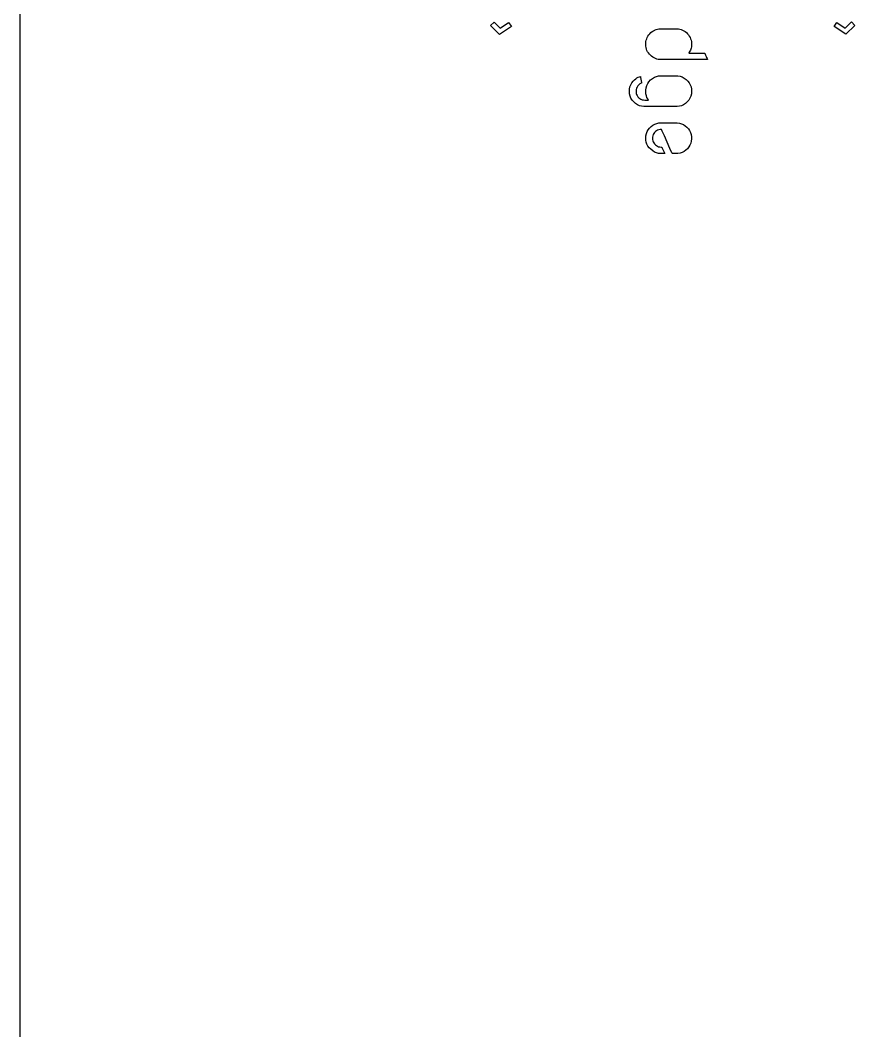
# Model space of a CAD drawing. Header units: metres. Extents: x 1626 to 2192, y 1756 to 2102.
# Drawn here: x 1625.5 to 1698.2, y 1929.2 to 2017.2 of the extents above; entities that cross this region are included whole.
import ezdxf

# ---------------------------------------------------------------- set-up
doc = ezdxf.new("R2010")
doc.units = ezdxf.units.M

msp = doc.modelspace()

# ---------------------------------------------------------------- linework, layer by layer
at = {"layer": 'COMPONENT0'}
for p, q in [((1666.473, 2016.76, 0), (1666.773, 2017.059, 0)), ((1666.773, 2017.059, 0), (1667.306, 2016.525, 0)), ((1667.306, 2016.525, 0), (1668.04, 2017.018, 0)), ((1668.04, 2017.018, 0), (1668.276, 2016.667, 0)), ((1696.367, 2016.682, 0), (1696.603, 2017.034, 0)), ((1696.603, 2017.034, 0), (1697.336, 2016.542, 0)), ((1697.336, 2016.542, 0), (1697.869, 2017.076, 0)), ((1697.869, 2017.076, 0), (1698.168, 2016.777, 0)), ((1667.252, 2015.979, 0), (1666.473, 2016.76, 0)), ((1668.276, 2016.667, 0), (1667.252, 2015.979, 0)), ((1697.39, 2015.996, 0), (1696.367, 2016.682, 0)), ((1698.168, 2016.777, 0), (1697.39, 2015.996, 0))]:
    msp.add_line(p, q, dxfattribs=at)
at = {"layer": 'COMPONENT1'}
for p, q in [((1680.244, 2015.951, 0), (1680.331, 2016.052, 0)), ((1680.331, 2016.052, 0), (1680.428, 2016.147, 0)), ((1680.428, 2016.147, 0), (1680.53, 2016.23, 0)), ((1680.53, 2016.23, 0), (1680.638, 2016.301, 0)), ((1680.638, 2016.301, 0), (1680.75, 2016.36, 0)), ((1680.75, 2016.36, 0), (1680.867, 2016.408, 0)), ((1680.867, 2016.408, 0), (1680.99, 2016.443, 0)), ((1680.99, 2016.443, 0), (1681.117, 2016.466, 0)), ((1681.117, 2016.466, 0), (1681.25, 2016.478, 0)), ((1681.25, 2016.478, 0), (1681.329, 2016.479, 0)), ((1681.329, 2016.479, 0), (1681.437, 2016.479, 0)), ((1681.437, 2016.479, 0), (1681.62, 2016.479, 0)), ((1681.62, 2016.479, 0), (1681.847, 2016.479, 0)), ((1681.847, 2016.479, 0), (1682.088, 2016.479, 0)), ((1682.088, 2016.479, 0), (1682.315, 2016.479, 0)), ((1682.315, 2016.479, 0), (1682.498, 2016.479, 0)), ((1682.498, 2016.479, 0), (1682.606, 2016.479, 0)), ((1682.606, 2016.479, 0), (1682.685, 2016.478, 0)), ((1682.685, 2016.478, 0), (1682.817, 2016.466, 0)), ((1682.817, 2016.466, 0), (1682.945, 2016.443, 0)), ((1682.945, 2016.443, 0), (1683.067, 2016.408, 0)), ((1683.067, 2016.408, 0), (1683.184, 2016.36, 0)), ((1683.184, 2016.36, 0), (1683.297, 2016.301, 0)), ((1683.297, 2016.301, 0), (1683.405, 2016.23, 0)), ((1683.405, 2016.23, 0), (1683.507, 2016.147, 0)), ((1683.507, 2016.147, 0), (1683.604, 2016.052, 0)), ((1683.604, 2016.052, 0), (1683.691, 2015.951, 0)), ((1679.974, 2015.103, 0), (1679.977, 2015.239, 0)), ((1679.977, 2015.239, 0), (1679.992, 2015.37, 0)), ((1679.992, 2015.37, 0), (1680.018, 2015.496, 0)), ((1680.018, 2015.496, 0), (1680.057, 2015.617, 0)), ((1680.057, 2015.617, 0), (1680.107, 2015.734, 0)), ((1680.107, 2015.734, 0), (1680.17, 2015.845, 0)), ((1680.17, 2015.845, 0), (1680.244, 2015.951, 0)), ((1683.691, 2015.951, 0), (1683.765, 2015.845, 0)), ((1683.765, 2015.845, 0), (1683.828, 2015.734, 0)), ((1683.828, 2015.734, 0), (1683.878, 2015.617, 0)), ((1683.878, 2015.617, 0), (1683.917, 2015.496, 0)), ((1683.917, 2015.496, 0), (1683.944, 2015.37, 0)), ((1683.944, 2015.37, 0), (1683.958, 2015.239, 0)), ((1683.961, 2015.111, 0), (1683.956, 2015.005, 0)), ((1683.958, 2015.239, 0), (1683.961, 2015.111, 0)), ((1679.983, 2014.97, 0), (1679.974, 2015.103, 0)), ((1680.005, 2014.841, 0), (1679.983, 2014.97, 0)), ((1680.038, 2014.717, 0), (1680.005, 2014.841, 0)), ((1680.083, 2014.598, 0), (1680.038, 2014.717, 0)), ((1680.14, 2014.485, 0), (1680.083, 2014.598, 0)), ((1680.209, 2014.376, 0), (1680.14, 2014.485, 0)), ((1680.29, 2014.271, 0), (1680.209, 2014.376, 0)), ((1680.383, 2014.172, 0), (1680.29, 2014.271, 0)), ((1683.765, 2014.434, 0), (1683.721, 2014.364, 0)), ((1683.721, 2014.364, 0), (1683.799, 2014.364, 0)), ((1683.815, 2014.521, 0), (1683.765, 2014.434, 0)), ((1683.799, 2014.364, 0), (1683.967, 2014.364, 0)), ((1683.858, 2014.612, 0), (1683.815, 2014.521, 0)), ((1683.894, 2014.706, 0), (1683.858, 2014.612, 0)), ((1683.922, 2014.802, 0), (1683.894, 2014.706, 0)), ((1683.942, 2014.902, 0), (1683.922, 2014.802, 0)), ((1683.956, 2015.005, 0), (1683.942, 2014.902, 0)), ((1683.967, 2014.364, 0), (1684.193, 2014.364, 0)), ((1684.193, 2014.364, 0), (1684.447, 2014.364, 0)), ((1684.447, 2014.364, 0), (1684.696, 2014.364, 0)), ((1684.696, 2014.364, 0), (1684.909, 2014.364, 0)), ((1684.909, 2014.364, 0), (1685.056, 2014.364, 0)), ((1685.056, 2014.364, 0), (1685.104, 2014.364, 0)), ((1685.104, 2014.364, 0), (1685.117, 2014.336, 0)), ((1685.117, 2014.336, 0), (1685.146, 2014.27, 0)), ((1685.146, 2014.27, 0), (1685.186, 2014.179, 0)), ((1680.483, 2014.083, 0), (1680.383, 2014.172, 0)), ((1680.588, 2014.005, 0), (1680.483, 2014.083, 0)), ((1680.698, 2013.94, 0), (1680.588, 2014.005, 0)), ((1680.813, 2013.887, 0), (1680.698, 2013.94, 0)), ((1680.934, 2013.846, 0), (1680.813, 2013.887, 0)), ((1681.059, 2013.817, 0), (1680.934, 2013.846, 0)), ((1681.189, 2013.8, 0), (1681.059, 2013.817, 0)), ((1681.313, 2013.795, 0), (1681.189, 2013.8, 0)), ((1681.513, 2013.795, 0), (1681.313, 2013.795, 0)), ((1681.982, 2013.795, 0), (1681.513, 2013.795, 0)), ((1682.631, 2013.795, 0), (1681.982, 2013.795, 0)), ((1683.367, 2013.795, 0), (1682.631, 2013.795, 0)), ((1684.098, 2013.795, 0), (1683.367, 2013.795, 0)), ((1684.735, 2013.795, 0), (1684.098, 2013.795, 0)), ((1685.183, 2013.795, 0), (1684.735, 2013.795, 0)), ((1685.353, 2013.795, 0), (1685.183, 2013.795, 0)), ((1685.186, 2014.179, 0), (1685.231, 2014.075, 0)), ((1685.231, 2014.075, 0), (1685.276, 2013.972, 0)), ((1685.276, 2013.972, 0), (1685.315, 2013.882, 0)), ((1685.315, 2013.882, 0), (1685.343, 2013.819, 0)), ((1685.343, 2013.819, 0), (1685.353, 2013.795, 0)), ((1678.597, 2011.415, 0), (1678.664, 2011.598, 0)), ((1678.664, 2011.598, 0), (1678.758, 2011.77, 0)), ((1678.758, 2011.77, 0), (1678.881, 2011.929, 0)), ((1678.881, 2011.929, 0), (1678.997, 2012.046, 0)), ((1678.997, 2012.046, 0), (1679.097, 2012.128, 0)), ((1679.097, 2012.128, 0), (1679.201, 2012.199, 0)), ((1679.201, 2012.199, 0), (1679.31, 2012.258, 0)), ((1679.361, 2011.587, 0), (1679.289, 2011.501, 0)), ((1679.31, 2012.258, 0), (1679.423, 2012.305, 0)), ((1679.409, 2011.633, 0), (1679.361, 2011.587, 0)), ((1679.458, 2011.674, 0), (1679.409, 2011.633, 0)), ((1679.423, 2012.305, 0), (1679.505, 2012.325, 0)), ((1679.51, 2011.709, 0), (1679.458, 2011.674, 0)), ((1679.505, 2012.325, 0), (1679.523, 2012.243, 0)), ((1679.565, 2011.739, 0), (1679.51, 2011.709, 0)), ((1679.523, 2012.243, 0), (1679.553, 2012.099, 0)), ((1679.553, 2012.099, 0), (1679.587, 2011.94, 0)), ((1679.621, 2011.764, 0), (1679.565, 2011.739, 0)), ((1679.587, 2011.94, 0), (1679.614, 2011.813, 0)), ((1679.614, 2011.813, 0), (1679.621, 2011.764, 0)), ((1680.06, 2011.532, 0), (1680.144, 2011.708, 0)), ((1680.144, 2011.708, 0), (1680.257, 2011.872, 0)), ((1680.257, 2011.872, 0), (1680.397, 2012.024, 0)), ((1680.397, 2012.024, 0), (1680.554, 2012.153, 0)), ((1680.554, 2012.153, 0), (1680.723, 2012.253, 0)), ((1680.723, 2012.253, 0), (1680.904, 2012.325, 0)), ((1680.904, 2012.325, 0), (1681.096, 2012.369, 0)), ((1681.096, 2012.369, 0), (1681.301, 2012.385, 0)), ((1681.301, 2012.385, 0), (1681.424, 2012.385, 0)), ((1681.424, 2012.385, 0), (1681.718, 2012.385, 0)), ((1681.718, 2012.385, 0), (1682.085, 2012.385, 0)), ((1682.085, 2012.385, 0), (1682.418, 2012.385, 0)), ((1682.418, 2012.385, 0), (1682.609, 2012.385, 0)), ((1682.609, 2012.385, 0), (1682.764, 2012.378, 0)), ((1682.764, 2012.378, 0), (1682.961, 2012.345, 0)), ((1682.961, 2012.345, 0), (1683.146, 2012.283, 0)), ((1683.146, 2012.283, 0), (1683.32, 2012.193, 0)), ((1683.32, 2012.193, 0), (1683.482, 2012.075, 0)), ((1683.482, 2012.075, 0), (1683.63, 2011.929, 0)), ((1683.63, 2011.929, 0), (1683.753, 2011.77, 0)), ((1683.753, 2011.77, 0), (1683.847, 2011.598, 0)), ((1683.847, 2011.598, 0), (1683.914, 2011.415, 0)), ((1678.549, 2011.013, 0), (1678.559, 2011.22, 0)), ((1678.568, 2010.81, 0), (1678.549, 2011.013, 0)), ((1678.559, 2011.22, 0), (1678.597, 2011.415, 0)), ((1678.615, 2010.618, 0), (1678.568, 2010.81, 0)), ((1679.144, 2011.191, 0), (1679.128, 2011.079, 0)), ((1679.128, 2011.079, 0), (1679.129, 2010.966, 0)), ((1679.129, 2010.966, 0), (1679.145, 2010.857, 0)), ((1679.176, 2011.299, 0), (1679.144, 2011.191, 0)), ((1679.145, 2010.857, 0), (1679.178, 2010.754, 0)), ((1679.224, 2011.402, 0), (1679.176, 2011.299, 0)), ((1679.178, 2010.754, 0), (1679.227, 2010.656, 0)), ((1679.289, 2011.501, 0), (1679.224, 2011.402, 0)), ((1679.976, 2010.96, 0), (1679.977, 2011.145, 0)), ((1679.994, 2010.801, 0), (1679.976, 2010.96, 0)), ((1679.977, 2011.145, 0), (1680.004, 2011.344, 0)), ((1680.029, 2010.649, 0), (1679.994, 2010.801, 0)), ((1680.004, 2011.344, 0), (1680.06, 2011.532, 0)), ((1683.943, 2010.81, 0), (1683.896, 2010.618, 0)), ((1683.914, 2011.415, 0), (1683.952, 2011.22, 0)), ((1683.961, 2011.013, 0), (1683.943, 2010.81, 0)), ((1683.952, 2011.22, 0), (1683.961, 2011.013, 0)), ((1678.69, 2010.437, 0), (1678.615, 2010.618, 0)), ((1678.794, 2010.268, 0), (1678.69, 2010.437, 0)), ((1678.926, 2010.111, 0), (1678.794, 2010.268, 0)), ((1679.079, 2009.972, 0), (1678.926, 2010.111, 0)), ((1679.244, 2009.862, 0), (1679.079, 2009.972, 0)), ((1679.227, 2010.656, 0), (1679.293, 2010.563, 0)), ((1679.421, 2009.78, 0), (1679.244, 2009.862, 0)), ((1679.293, 2010.563, 0), (1679.373, 2010.476, 0)), ((1679.373, 2010.476, 0), (1679.462, 2010.404, 0)), ((1679.462, 2010.404, 0), (1679.559, 2010.347, 0)), ((1679.559, 2010.347, 0), (1679.664, 2010.306, 0)), ((1679.664, 2010.306, 0), (1679.778, 2010.28, 0)), ((1679.778, 2010.28, 0), (1679.899, 2010.27, 0)), ((1679.899, 2010.27, 0), (1679.929, 2010.27, 0)), ((1679.929, 2010.27, 0), (1680.001, 2010.27, 0)), ((1680.001, 2010.27, 0), (1680.09, 2010.27, 0)), ((1680.082, 2010.504, 0), (1680.029, 2010.649, 0)), ((1680.152, 2010.367, 0), (1680.082, 2010.504, 0)), ((1680.09, 2010.27, 0), (1680.169, 2010.27, 0)), ((1680.213, 2010.27, 0), (1680.152, 2010.367, 0)), ((1680.169, 2010.27, 0), (1680.213, 2010.27, 0)), ((1683.266, 2009.862, 0), (1683.089, 2009.78, 0)), ((1683.432, 2009.972, 0), (1683.266, 2009.862, 0)), ((1683.586, 2010.111, 0), (1683.432, 2009.972, 0)), ((1683.717, 2010.268, 0), (1683.586, 2010.111, 0)), ((1683.821, 2010.437, 0), (1683.717, 2010.268, 0)), ((1683.896, 2010.618, 0), (1683.821, 2010.437, 0)), ((1679.61, 2009.727, 0), (1679.421, 2009.78, 0)), ((1679.811, 2009.702, 0), (1679.61, 2009.727, 0)), ((1679.997, 2009.7, 0), (1679.811, 2009.702, 0)), ((1680.513, 2009.7, 0), (1679.997, 2009.7, 0)), ((1681.255, 2009.7, 0), (1680.513, 2009.7, 0)), ((1681.997, 2009.7, 0), (1681.255, 2009.7, 0)), ((1682.514, 2009.7, 0), (1681.997, 2009.7, 0)), ((1682.7, 2009.702, 0), (1682.514, 2009.7, 0)), ((1682.9, 2009.727, 0), (1682.7, 2009.702, 0)), ((1683.089, 2009.78, 0), (1682.9, 2009.727, 0)), ((1680.445, 2007.973, 0), (1680.597, 2008.087, 0)), ((1680.597, 2008.087, 0), (1680.76, 2008.176, 0)), ((1680.76, 2008.176, 0), (1680.933, 2008.24, 0)), ((1680.933, 2008.24, 0), (1681.117, 2008.278, 0)), ((1681.117, 2008.278, 0), (1681.312, 2008.29, 0)), ((1681.312, 2008.29, 0), (1681.424, 2008.29, 0)), ((1681.424, 2008.29, 0), (1681.699, 2008.29, 0)), ((1681.699, 2008.29, 0), (1682.046, 2008.29, 0)), ((1682.046, 2008.29, 0), (1682.372, 2008.29, 0)), ((1682.372, 2008.29, 0), (1682.586, 2008.29, 0)), ((1682.586, 2008.29, 0), (1682.711, 2008.288, 0)), ((1682.711, 2008.288, 0), (1682.9, 2008.264, 0)), ((1682.9, 2008.264, 0), (1683.08, 2008.214, 0)), ((1683.08, 2008.214, 0), (1683.248, 2008.14, 0)), ((1683.248, 2008.14, 0), (1683.406, 2008.04, 0)), ((1679.989, 2007.167, 0), (1680.03, 2007.35, 0)), ((1680.03, 2007.35, 0), (1680.097, 2007.522, 0)), ((1680.097, 2007.522, 0), (1680.188, 2007.684, 0)), ((1680.188, 2007.684, 0), (1680.305, 2007.835, 0)), ((1680.305, 2007.835, 0), (1680.445, 2007.973, 0)), ((1680.618, 2007.265, 0), (1680.581, 2007.161, 0)), ((1680.67, 2007.361, 0), (1680.618, 2007.265, 0)), ((1680.737, 2007.45, 0), (1680.67, 2007.361, 0)), ((1680.818, 2007.531, 0), (1680.737, 2007.45, 0)), ((1680.907, 2007.598, 0), (1680.818, 2007.531, 0)), ((1681.003, 2007.65, 0), (1680.907, 2007.598, 0)), ((1681.107, 2007.688, 0), (1681.003, 2007.65, 0)), ((1681.217, 2007.711, 0), (1681.107, 2007.688, 0)), ((1681.334, 2007.72, 0), (1681.217, 2007.711, 0)), ((1681.412, 2007.575, 0), (1681.334, 2007.72, 0)), ((1681.6, 2007.153, 0), (1681.412, 2007.575, 0)), ((1683.406, 2008.04, 0), (1683.554, 2007.914, 0)), ((1683.554, 2007.914, 0), (1683.685, 2007.769, 0)), ((1683.685, 2007.769, 0), (1683.791, 2007.613, 0)), ((1683.791, 2007.613, 0), (1683.871, 2007.447, 0)), ((1683.871, 2007.447, 0), (1683.926, 2007.27, 0)), ((1683.926, 2007.27, 0), (1683.956, 2007.083, 0)), ((1679.974, 2006.974, 0), (1679.989, 2007.167, 0)), ((1679.984, 2006.779, 0), (1679.974, 2006.974, 0)), ((1680.018, 2006.596, 0), (1679.984, 2006.779, 0)), ((1680.078, 2006.426, 0), (1680.018, 2006.596, 0)), ((1680.162, 2006.268, 0), (1680.078, 2006.426, 0)), ((1680.558, 2007.049, 0), (1680.551, 2006.93, 0)), ((1680.551, 2006.93, 0), (1680.558, 2006.825, 0)), ((1680.581, 2007.161, 0), (1680.558, 2007.049, 0)), ((1680.558, 2006.825, 0), (1680.58, 2006.724, 0)), ((1680.58, 2006.724, 0), (1680.616, 2006.628, 0)), ((1680.616, 2006.628, 0), (1680.667, 2006.536, 0)), ((1680.667, 2006.536, 0), (1680.732, 2006.45, 0)), ((1680.732, 2006.45, 0), (1680.81, 2006.369, 0)), ((1680.81, 2006.369, 0), (1680.896, 2006.303, 0)), ((1681.846, 2006.6, 0), (1681.6, 2007.153, 0)), ((1682.084, 2006.063, 0), (1681.846, 2006.6, 0)), ((1683.821, 2006.353, 0), (1683.723, 2006.19, 0)), ((1683.892, 2006.524, 0), (1683.821, 2006.353, 0)), ((1683.939, 2006.702, 0), (1683.892, 2006.524, 0)), ((1683.96, 2006.888, 0), (1683.939, 2006.702, 0)), ((1683.956, 2007.083, 0), (1683.96, 2006.888, 0)), ((1680.271, 2006.123, 0), (1680.162, 2006.268, 0)), ((1680.413, 2005.983, 0), (1680.271, 2006.123, 0)), ((1680.579, 2005.853, 0), (1680.413, 2005.983, 0)), ((1680.748, 2005.75, 0), (1680.579, 2005.853, 0)), ((1680.92, 2005.674, 0), (1680.748, 2005.75, 0)), ((1680.896, 2006.303, 0), (1680.988, 2006.25, 0)), ((1681.095, 2005.627, 0), (1680.92, 2005.674, 0)), ((1680.988, 2006.25, 0), (1681.088, 2006.212, 0)), ((1681.088, 2006.212, 0), (1681.195, 2006.187, 0)), ((1681.272, 2005.607, 0), (1681.095, 2005.627, 0)), ((1681.195, 2006.187, 0), (1681.31, 2006.176, 0)), ((1681.329, 2005.606, 0), (1681.272, 2005.607, 0)), ((1681.31, 2006.176, 0), (1681.327, 2006.175, 0)), ((1681.327, 2006.175, 0), (1681.337, 2006.175, 0)), ((1681.388, 2005.606, 0), (1681.329, 2005.606, 0)), ((1681.337, 2006.175, 0), (1681.35, 2006.175, 0)), ((1681.35, 2006.175, 0), (1681.363, 2006.175, 0)), ((1681.363, 2006.175, 0), (1681.372, 2006.175, 0)), ((1681.372, 2006.175, 0), (1681.376, 2006.17, 0)), ((1681.376, 2006.17, 0), (1681.41, 2006.093, 0)), ((1681.469, 2005.606, 0), (1681.388, 2005.606, 0)), ((1681.41, 2006.093, 0), (1681.47, 2005.958, 0)), ((1681.55, 2005.606, 0), (1681.469, 2005.606, 0)), ((1681.47, 2005.958, 0), (1681.537, 2005.806, 0)), ((1681.537, 2005.806, 0), (1681.595, 2005.677, 0)), ((1681.609, 2005.606, 0), (1681.55, 2005.606, 0)), ((1681.595, 2005.677, 0), (1681.625, 2005.609, 0)), ((1681.625, 2005.609, 0), (1681.609, 2005.606, 0)), ((1682.25, 2005.69, 0), (1682.084, 2006.063, 0)), ((1682.291, 2005.606, 0), (1682.25, 2005.69, 0)), ((1682.336, 2005.606, 0), (1682.291, 2005.606, 0)), ((1682.415, 2005.606, 0), (1682.336, 2005.606, 0)), ((1682.505, 2005.606, 0), (1682.415, 2005.606, 0)), ((1682.581, 2005.606, 0), (1682.505, 2005.606, 0)), ((1682.621, 2005.606, 0), (1682.581, 2005.606, 0)), ((1682.78, 2005.614, 0), (1682.621, 2005.606, 0)), ((1682.971, 2005.646, 0), (1682.78, 2005.614, 0)), ((1683.148, 2005.705, 0), (1682.971, 2005.646, 0)), ((1683.312, 2005.789, 0), (1683.148, 2005.705, 0)), ((1683.462, 2005.898, 0), (1683.312, 2005.789, 0)), ((1683.601, 2006.035, 0), (1683.462, 2005.898, 0)), ((1683.723, 2006.19, 0), (1683.601, 2006.035, 0))]:
    msp.add_line(p, q, dxfattribs=at)
at = {"layer": 'Layer0'}
msp.add_line((1625.528, 1798.73, 0), (1625.528, 2059.73, 0), dxfattribs=at)

doc.saveas('drawing.dxf')
